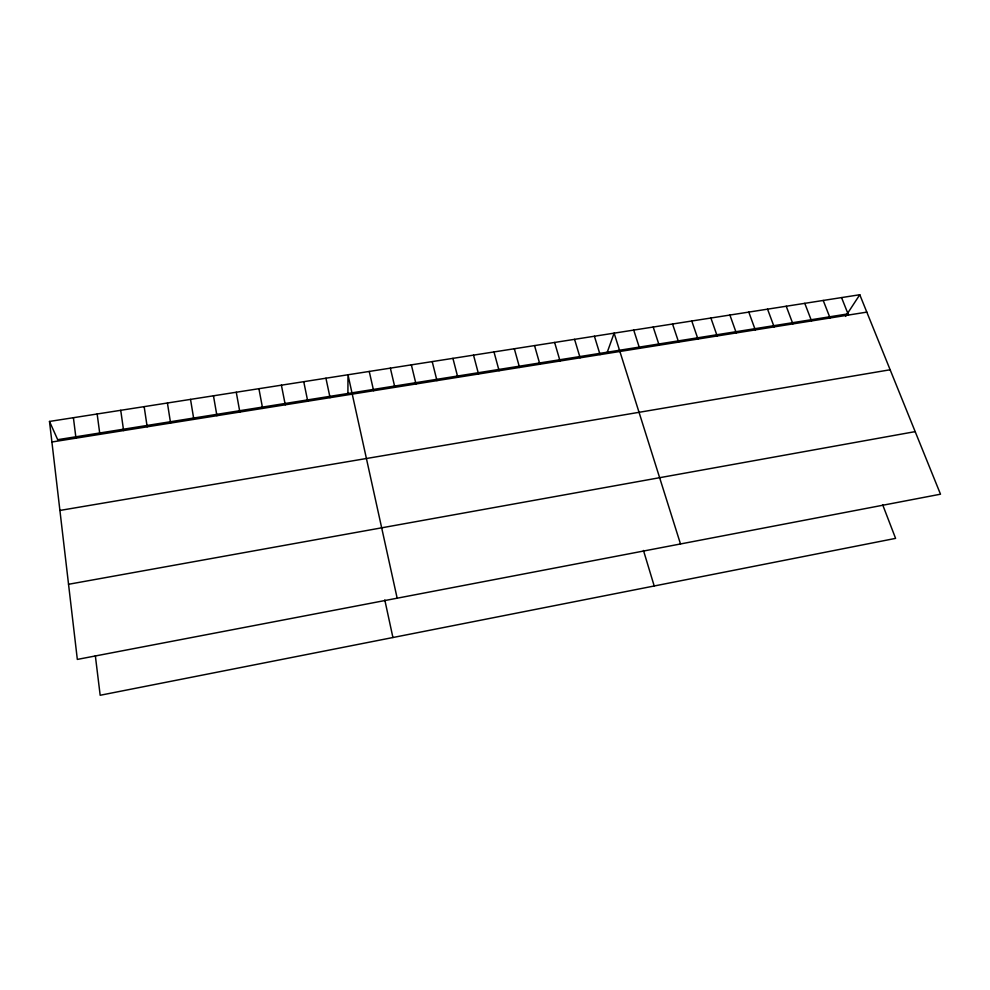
<?xml version="1.0" encoding="UTF-8"?>
<svg xmlns="http://www.w3.org/2000/svg" width="990" height="990" viewBox="0 0 990 990"><rect width="100%" height="100%" fill="white"/><g stroke="black" fill="none" stroke-linecap="round" stroke-linejoin="round"><path stroke-width="1.49" d="M347.911 393.488L347.985 374.764L397.163 598.195M607.266 352.205L614.122 333.147L680.501 543.968M845.571 316.404L859.778 294.735L940.5 494.196L77.331 659.414L49.5 421.443L859.778 294.735M68.545 584.286L915.168 431.628M59.907 510.444L890.134 369.765M847.131 314.016L57.692 439.684L49.5 421.443M51.901 441.998L866.807 312.122M841.549 297.594L848.492 315.03M823.222 300.453L830.066 317.976M882.647 504.714L895.591 538.374L100.176 695.265L95.337 655.739M804.783 303.336L811.54 320.921M786.233 306.244L792.891 323.891M767.559 309.165L774.143 326.886M748.787 312.098L755.271 329.893M729.902 315.043L736.275 332.925M710.894 318.025L717.181 335.969M691.775 321.007L697.962 339.025M672.544 324.015L678.62 342.107M653.19 327.046L659.167 345.213M633.724 330.091L639.59 348.332M594.408 336.241L600.076 354.63M643.475 550.465L654.204 585.981M574.571 339.335L580.128 357.811M554.623 342.453L560.055 361.004M534.538 345.597L539.859 364.221M514.33 348.752L519.54 367.463M493.985 351.933L499.096 370.73M473.529 355.138L478.517 374.01M452.925 358.355L457.801 377.301M432.209 361.598L436.961 380.63M411.357 364.864L415.986 383.971M390.357 368.144L394.874 387.338M369.245 371.448L373.626 390.716M384.801 599.965L392.919 637.523M325.933 378.217L330.066 397.671M303.744 381.682L307.742 401.222M281.395 385.184L285.269 404.811M258.91 388.699L262.635 408.412M236.263 392.238L239.852 412.038M213.469 395.802L216.921 415.701M190.526 399.391L193.83 419.376M167.421 403.004L170.577 423.089M144.156 406.643L147.176 426.814M120.731 410.305L123.602 430.576M97.156 413.993L99.866 434.35M73.409 417.706L75.97 438.162"/></g></svg>
